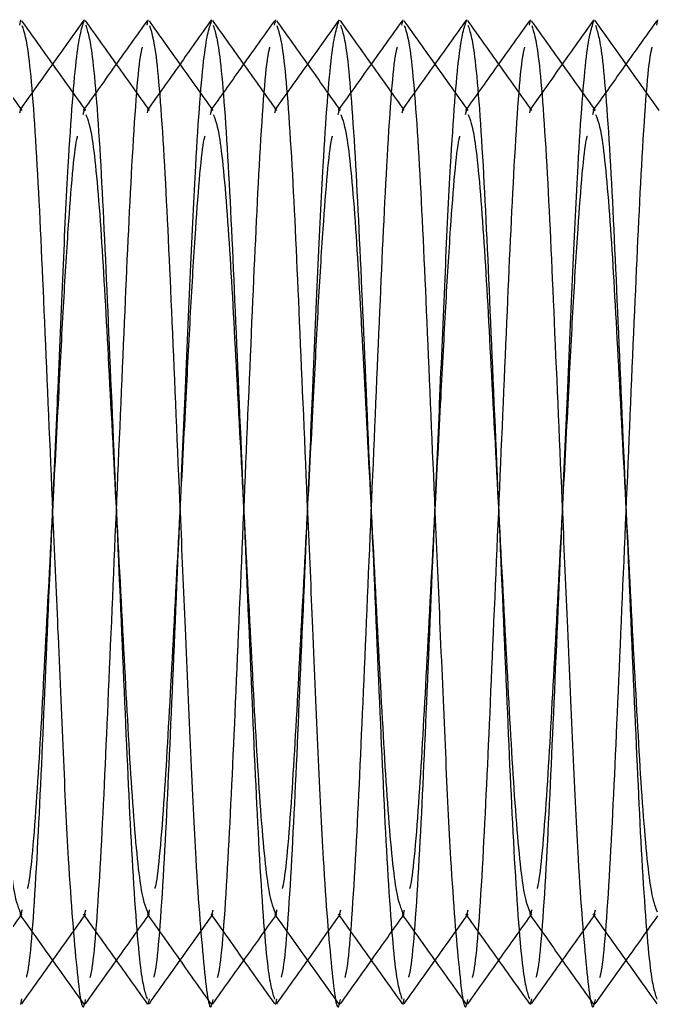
# Model space of a CAD drawing. Header units: metres. Extents: x 0 to 63075, y 0 to 44550.
# Drawn here: x 36181.86 to 36191.86, y 35156.39 to 35171.99 of the extents above; entities that cross this region are included whole.
import ezdxf

# ---------------------------------------------------------------- set-up
doc = ezdxf.new("R2010")
doc.units = ezdxf.units.M
doc.header["$LTSCALE"] = 75
doc.linetypes.add('HIDDEN2', pattern=[4.7625, 3.175, -1.5875])
for name, color, linetype in [('SDM', 7, 'Continuous'), ('SL4', 4, 'Continuous'), ('ST1', 7, 'HIDDEN2')]:
    doc.layers.add(name, color=color, linetype=linetype)

# ---------------------------------------------------------------- blocks, each defined once
blk = doc.blocks.new('A$Ce03ead7b')
at = {"layer": 'SL4'}
for p, q in [((369.551, 1630.993), (369.569, 1631.077)), ((371.551, 1630.993), (371.569, 1631.077)), ((373.551, 1630.993), (373.569, 1631.077)), ((375.551, 1630.993), (375.569, 1631.077)), ((377.551, 1630.993), (377.569, 1631.077)), ((379.551, 1630.993), (379.569, 1631.077))]:
    blk.add_line(p, q, dxfattribs=at)
for points, knots in [([(370.588, 1629.657), (370.421, 1629.892), (370.087, 1630.36), (369.753, 1630.83), (369.586, 1631.064)], [0, 0, 0, 0, 0.49997, 1, 1, 1, 1]), ([(371.552, 1631.065), (371.385, 1630.831), (371.057, 1630.37), (370.729, 1629.91), (370.569, 1629.685)], [0, 0, 0, 0, 0.510193, 1, 1, 1, 1]), ([(372.588, 1629.657), (372.421, 1629.892), (372.087, 1630.36), (371.753, 1630.83), (371.586, 1631.064)], [0, 0, 0, 0, 0.49997, 1, 1, 1, 1]), ([(373.552, 1631.065), (373.385, 1630.831), (373.057, 1630.37), (372.729, 1629.91), (372.569, 1629.685)], [0, 0, 0, 0, 0.510193, 1, 1, 1, 1]), ([(374.588, 1629.657), (374.421, 1629.892), (374.087, 1630.36), (373.753, 1630.83), (373.586, 1631.064)], [0, 0, 0, 0, 0.49997, 1, 1, 1, 1]), ([(375.552, 1631.065), (375.385, 1630.831), (375.057, 1630.37), (374.729, 1629.91), (374.569, 1629.685)], [0, 0, 0, 0, 0.510193, 1, 1, 1, 1]), ([(376.588, 1629.657), (376.421, 1629.892), (376.087, 1630.36), (375.753, 1630.83), (375.586, 1631.064)], [0, 0, 0, 0, 0.49997, 1, 1, 1, 1]), ([(377.552, 1631.065), (377.385, 1630.831), (377.057, 1630.37), (376.729, 1629.91), (376.569, 1629.685)], [0, 0, 0, 0, 0.510193, 1, 1, 1, 1]), ([(378.588, 1629.657), (378.421, 1629.892), (378.087, 1630.36), (377.753, 1630.83), (377.586, 1631.064)], [0, 0, 0, 0, 0.49997, 1, 1, 1, 1]), ([(379.552, 1631.065), (379.385, 1630.831), (379.057, 1630.37), (378.729, 1629.91), (378.569, 1629.685)], [0, 0, 0, 0, 0.510193, 1, 1, 1, 1]), ([(369.587, 1630.989), (369.621, 1630.887), (369.696, 1630.661), (369.825, 1628.939), (369.938, 1626.39), (370.051, 1623.752), (370.152, 1621.425), (370.232, 1619.536), (370.325, 1617.566), (370.448, 1616.096), (370.533, 1615.429), (370.58, 1615.674), (370.586, 1615.704)], [0, 0, 0, 0, 0.1052351, 0.2326582, 0.3550505, 0.4813706, 0.5574277, 0.6444204, 0.7309556, 0.8583788, 0.9825482, 1, 1, 1, 1]), ([(371.587, 1630.989), (371.621, 1630.887), (371.696, 1630.661), (371.825, 1628.939), (371.938, 1626.39), (372.051, 1623.752), (372.152, 1621.425), (372.232, 1619.536), (372.325, 1617.566), (372.448, 1616.096), (372.533, 1615.429), (372.58, 1615.674), (372.586, 1615.704)], [0, 0, 0, 0, 0.1052351, 0.2326582, 0.3550505, 0.4813706, 0.5574277, 0.6444204, 0.7309556, 0.8583788, 0.9825482, 1, 1, 1, 1]), ([(373.587, 1630.989), (373.621, 1630.887), (373.696, 1630.661), (373.825, 1628.939), (373.938, 1626.39), (374.051, 1623.752), (374.152, 1621.425), (374.232, 1619.536), (374.325, 1617.566), (374.448, 1616.096), (374.533, 1615.429), (374.58, 1615.674), (374.586, 1615.704)], [0, 0, 0, 0, 0.105235, 0.232658, 0.35505, 0.481371, 0.557428, 0.64442, 0.730956, 0.858379, 0.982548, 1, 1, 1, 1]), ([(375.587, 1630.989), (375.621, 1630.887), (375.696, 1630.661), (375.825, 1628.939), (375.938, 1626.39), (376.051, 1623.752), (376.152, 1621.425), (376.232, 1619.536), (376.325, 1617.566), (376.448, 1616.096), (376.533, 1615.429), (376.58, 1615.674), (376.586, 1615.704)], [0, 0, 0, 0, 0.1052351, 0.2326582, 0.3550505, 0.4813706, 0.5574277, 0.6444204, 0.7309556, 0.8583788, 0.9825482, 1, 1, 1, 1]), ([(377.587, 1630.989), (377.621, 1630.887), (377.696, 1630.661), (377.825, 1628.939), (377.938, 1626.39), (378.051, 1623.752), (378.152, 1621.425), (378.232, 1619.536), (378.325, 1617.566), (378.448, 1616.096), (378.533, 1615.429), (378.58, 1615.674), (378.586, 1615.704)], [0, 0, 0, 0, 0.105235, 0.232658, 0.35505, 0.481371, 0.557428, 0.64442, 0.730956, 0.858379, 0.982548, 1, 1, 1, 1]), ([(368.589, 1629.592), (368.622, 1629.509), (368.696, 1629.325), (368.825, 1627.922), (368.938, 1625.835), (369.069, 1623.35), (369.199, 1620.865), (369.312, 1618.776), (369.443, 1617.352), (369.52, 1617.166), (369.556, 1617.079)], [0, 0, 0, 0, 0.106972, 0.238781, 0.365377, 0.496042, 0.626708, 0.753304, 0.885113, 1, 1, 1, 1]), ([(370.589, 1629.592), (370.622, 1629.509), (370.696, 1629.325), (370.825, 1627.922), (370.938, 1625.835), (371.069, 1623.35), (371.199, 1620.865), (371.312, 1618.776), (371.443, 1617.352), (371.52, 1617.166), (371.556, 1617.079)], [0, 0, 0, 0, 0.106972, 0.238781, 0.365377, 0.496042, 0.626708, 0.753304, 0.885113, 1, 1, 1, 1]), ([(372.589, 1629.592), (372.622, 1629.509), (372.696, 1629.325), (372.825, 1627.922), (372.938, 1625.835), (373.069, 1623.35), (373.199, 1620.865), (373.312, 1618.776), (373.443, 1617.352), (373.52, 1617.166), (373.556, 1617.079)], [0, 0, 0, 0, 0.106972, 0.238781, 0.365377, 0.496042, 0.626708, 0.753304, 0.885113, 1, 1, 1, 1]), ([(374.589, 1629.592), (374.622, 1629.509), (374.696, 1629.325), (374.825, 1627.922), (374.938, 1625.835), (375.069, 1623.35), (375.199, 1620.865), (375.312, 1618.776), (375.443, 1617.352), (375.52, 1617.166), (375.556, 1617.079)], [0, 0, 0, 0, 0.106972, 0.238781, 0.365377, 0.496042, 0.626708, 0.753304, 0.885113, 1, 1, 1, 1]), ([(376.589, 1629.592), (376.622, 1629.509), (376.696, 1629.325), (376.825, 1627.922), (376.938, 1625.835), (377.069, 1623.35), (377.199, 1620.865), (377.312, 1618.776), (377.443, 1617.352), (377.52, 1617.166), (377.556, 1617.079)], [0, 0, 0, 0, 0.106972, 0.238781, 0.365377, 0.496042, 0.626708, 0.753304, 0.885113, 1, 1, 1, 1]), ([(378.589, 1629.592), (378.622, 1629.509), (378.696, 1629.325), (378.825, 1627.922), (378.938, 1625.835), (379.069, 1623.35), (379.199, 1620.865), (379.312, 1618.776), (379.443, 1617.352), (379.52, 1617.166), (379.556, 1617.079)], [0, 0, 0, 0, 0.106972, 0.238781, 0.365377, 0.496042, 0.626708, 0.753304, 0.885113, 1, 1, 1, 1]), ([(368.584, 1615.634), (368.752, 1615.869), (369.08, 1616.329), (369.408, 1616.79), (369.569, 1617.016)], [0, 0, 0, 0, 0.509687, 1, 1, 1, 1]), ([(369.556, 1617.035), (369.723, 1616.8), (370.057, 1616.331), (370.391, 1615.862), (370.559, 1615.627)], [0, 0, 0, 0, 0.499965, 1, 1, 1, 1]), ([(370.584, 1615.634), (370.752, 1615.869), (371.08, 1616.329), (371.408, 1616.79), (371.569, 1617.016)], [0, 0, 0, 0, 0.509687, 1, 1, 1, 1]), ([(371.556, 1617.035), (371.723, 1616.8), (372.057, 1616.331), (372.391, 1615.862), (372.559, 1615.627)], [0, 0, 0, 0, 0.4999648, 1, 1, 1, 1]), ([(372.584, 1615.634), (372.752, 1615.869), (373.08, 1616.329), (373.408, 1616.79), (373.569, 1617.016)], [0, 0, 0, 0, 0.5096866, 1, 1, 1, 1]), ([(373.556, 1617.035), (373.723, 1616.8), (374.057, 1616.331), (374.391, 1615.862), (374.559, 1615.627)], [0, 0, 0, 0, 0.499965, 1, 1, 1, 1]), ([(374.584, 1615.634), (374.752, 1615.869), (375.08, 1616.329), (375.408, 1616.79), (375.569, 1617.016)], [0, 0, 0, 0, 0.5096866, 1, 1, 1, 1]), ([(375.556, 1617.035), (375.723, 1616.8), (376.057, 1616.331), (376.391, 1615.862), (376.559, 1615.627)], [0, 0, 0, 0, 0.499965, 1, 1, 1, 1]), ([(376.584, 1615.634), (376.752, 1615.869), (377.08, 1616.329), (377.408, 1616.79), (377.569, 1617.016)], [0, 0, 0, 0, 0.509687, 1, 1, 1, 1]), ([(377.556, 1617.035), (377.723, 1616.8), (378.057, 1616.331), (378.391, 1615.862), (378.559, 1615.627)], [0, 0, 0, 0, 0.499965, 1, 1, 1, 1]), ([(378.584, 1615.634), (378.752, 1615.869), (379.08, 1616.329), (379.408, 1616.79), (379.569, 1617.016)], [0, 0, 0, 0, 0.509687, 1, 1, 1, 1])]:
    blk.add_open_spline(points, degree=3, knots=knots, dxfattribs=at)
at = {"layer": 'ST1'}
for p, q in [((369.556, 1629.621), (369.569, 1629.671)), ((370.548, 1629.592), (370.569, 1629.671)), ((370.569, 1629.685), (370.549, 1629.657)), ((371.556, 1629.621), (371.569, 1629.671)), ((372.548, 1629.592), (372.569, 1629.671)), ((372.569, 1629.685), (372.549, 1629.657)), ((373.556, 1629.621), (373.569, 1629.671)), ((374.548, 1629.592), (374.569, 1629.671)), ((374.569, 1629.685), (374.549, 1629.657)), ((375.556, 1629.621), (375.569, 1629.671)), ((376.548, 1629.592), (376.569, 1629.671)), ((376.569, 1629.685), (376.549, 1629.657)), ((377.556, 1629.621), (377.569, 1629.671)), ((378.548, 1629.592), (378.569, 1629.671)), ((378.569, 1629.685), (378.549, 1629.657)), ((369.569, 1617.016), (369.588, 1617.043)), ((370.569, 1617.029), (370.589, 1617.108)), ((371.569, 1617.016), (371.588, 1617.043)), ((372.569, 1617.029), (372.589, 1617.108)), ((373.569, 1617.016), (373.588, 1617.043)), ((374.569, 1617.029), (374.589, 1617.108)), ((375.569, 1617.016), (375.588, 1617.043)), ((376.569, 1617.029), (376.589, 1617.108)), ((377.569, 1617.016), (377.588, 1617.043)), ((378.569, 1617.029), (378.589, 1617.108)), ((369.569, 1615.623), (369.587, 1615.711)), ((371.569, 1615.623), (371.587, 1615.711)), ((373.569, 1615.623), (373.587, 1615.711)), ((375.569, 1615.623), (375.587, 1615.711)), ((377.569, 1615.623), (377.587, 1615.711))]:
    blk.add_line(p, q, dxfattribs=at)
for points, knots in [([(369.588, 1629.657), (369.421, 1629.892), (369.086, 1630.362), (368.752, 1630.831), (368.584, 1631.066)], [0, 0, 0, 0, 0.499937, 1, 1, 1, 1]), ([(370.559, 1631.073), (370.391, 1630.838), (370.057, 1630.369), (369.723, 1629.9), (369.556, 1629.665)], [0, 0, 0, 0, 0.5000352, 1, 1, 1, 1]), ([(369.659, 1616.054), (369.67, 1616.095), (369.722, 1616.3), (369.826, 1617.797), (369.938, 1620.3), (370.051, 1622.95), (370.152, 1625.274), (370.232, 1627.169), (370.325, 1629.111), (370.448, 1630.732), (370.529, 1630.963), (370.569, 1631.077)], [0, 0, 0, 0, 0.035067, 0.175217, 0.309833, 0.448769, 0.532422, 0.628103, 0.72328, 0.863429, 1, 1, 1, 1]), ([(371.588, 1629.657), (371.421, 1629.892), (371.086, 1630.362), (370.752, 1630.831), (370.584, 1631.066)], [0, 0, 0, 0, 0.499937, 1, 1, 1, 1]), ([(372.559, 1631.073), (372.391, 1630.838), (372.057, 1630.369), (371.723, 1629.9), (371.556, 1629.665)], [0, 0, 0, 0, 0.500035, 1, 1, 1, 1]), ([(371.659, 1616.054), (371.67, 1616.095), (371.722, 1616.3), (371.826, 1617.797), (371.938, 1620.3), (372.051, 1622.95), (372.152, 1625.274), (372.232, 1627.169), (372.325, 1629.111), (372.448, 1630.732), (372.529, 1630.963), (372.569, 1631.077)], [0, 0, 0, 0, 0.035067, 0.175217, 0.309833, 0.448769, 0.532422, 0.628103, 0.72328, 0.863429, 1, 1, 1, 1]), ([(373.588, 1629.657), (373.421, 1629.892), (373.086, 1630.362), (372.752, 1630.831), (372.584, 1631.066)], [0, 0, 0, 0, 0.499937, 1, 1, 1, 1]), ([(374.559, 1631.073), (374.391, 1630.838), (374.057, 1630.369), (373.723, 1629.9), (373.556, 1629.665)], [0, 0, 0, 0, 0.500035, 1, 1, 1, 1]), ([(373.659, 1616.054), (373.67, 1616.095), (373.722, 1616.3), (373.826, 1617.797), (373.938, 1620.3), (374.051, 1622.95), (374.152, 1625.274), (374.232, 1627.169), (374.325, 1629.111), (374.448, 1630.732), (374.529, 1630.963), (374.569, 1631.077)], [0, 0, 0, 0, 0.035067, 0.175217, 0.309833, 0.448769, 0.532422, 0.628103, 0.72328, 0.863429, 1, 1, 1, 1]), ([(375.588, 1629.657), (375.421, 1629.892), (375.086, 1630.362), (374.752, 1630.831), (374.584, 1631.066)], [0, 0, 0, 0, 0.499937, 1, 1, 1, 1]), ([(376.559, 1631.073), (376.391, 1630.838), (376.057, 1630.369), (375.723, 1629.9), (375.556, 1629.665)], [0, 0, 0, 0, 0.5000352, 1, 1, 1, 1]), ([(375.659, 1616.054), (375.67, 1616.095), (375.722, 1616.3), (375.826, 1617.797), (375.938, 1620.3), (376.051, 1622.95), (376.152, 1625.274), (376.232, 1627.169), (376.325, 1629.111), (376.448, 1630.732), (376.529, 1630.963), (376.569, 1631.077)], [0, 0, 0, 0, 0.035067, 0.175217, 0.309833, 0.448769, 0.532422, 0.628103, 0.72328, 0.863429, 1, 1, 1, 1]), ([(377.588, 1629.657), (377.421, 1629.892), (377.086, 1630.362), (376.752, 1630.831), (376.584, 1631.066)], [0, 0, 0, 0, 0.499937, 1, 1, 1, 1]), ([(378.559, 1631.073), (378.391, 1630.838), (378.057, 1630.369), (377.723, 1629.9), (377.556, 1629.665)], [0, 0, 0, 0, 0.5000352, 1, 1, 1, 1]), ([(377.659, 1616.054), (377.67, 1616.095), (377.722, 1616.3), (377.826, 1617.797), (377.938, 1620.3), (378.051, 1622.95), (378.152, 1625.274), (378.232, 1627.169), (378.325, 1629.111), (378.448, 1630.732), (378.529, 1630.963), (378.569, 1631.077)], [0, 0, 0, 0, 0.0350675, 0.1752166, 0.3098326, 0.4487685, 0.5324217, 0.6281026, 0.7232803, 0.8634294, 1, 1, 1, 1]), ([(379.588, 1629.657), (379.421, 1629.892), (379.086, 1630.362), (378.752, 1630.831), (378.584, 1631.066)], [0, 0, 0, 0, 0.499937, 1, 1, 1, 1]), ([(370.586, 1630.996), (370.62, 1630.893), (370.695, 1630.666), (370.825, 1628.94), (370.938, 1626.388), (371.069, 1623.35), (371.199, 1620.312), (371.312, 1617.761), (371.442, 1616.036), (371.517, 1615.81), (371.551, 1615.707)], [0, 0, 0, 0, 0.110571, 0.242596, 0.369408, 0.50029, 0.631172, 0.757984, 0.890008, 1, 1, 1, 1]), ([(372.586, 1630.996), (372.62, 1630.893), (372.695, 1630.666), (372.825, 1628.94), (372.938, 1626.388), (373.069, 1623.35), (373.199, 1620.312), (373.312, 1617.761), (373.442, 1616.036), (373.517, 1615.81), (373.551, 1615.707)], [0, 0, 0, 0, 0.110571, 0.242596, 0.369408, 0.50029, 0.631172, 0.757984, 0.890008, 1, 1, 1, 1]), ([(374.586, 1630.996), (374.62, 1630.893), (374.695, 1630.666), (374.825, 1628.94), (374.938, 1626.388), (375.069, 1623.35), (375.199, 1620.312), (375.312, 1617.761), (375.442, 1616.036), (375.517, 1615.81), (375.551, 1615.707)], [0, 0, 0, 0, 0.110571, 0.242596, 0.369408, 0.50029, 0.631172, 0.757984, 0.890008, 1, 1, 1, 1]), ([(376.586, 1630.996), (376.62, 1630.893), (376.695, 1630.666), (376.825, 1628.94), (376.938, 1626.388), (377.069, 1623.35), (377.199, 1620.312), (377.312, 1617.761), (377.442, 1616.036), (377.517, 1615.81), (377.551, 1615.707)], [0, 0, 0, 0, 0.110571, 0.242596, 0.369408, 0.50029, 0.631172, 0.757984, 0.890008, 1, 1, 1, 1]), ([(378.586, 1630.996), (378.62, 1630.893), (378.695, 1630.666), (378.825, 1628.94), (378.938, 1626.388), (379.069, 1623.35), (379.199, 1620.312), (379.312, 1617.761), (379.442, 1616.036), (379.517, 1615.81), (379.551, 1615.707)], [0, 0, 0, 0, 0.110571, 0.242596, 0.369408, 0.50029, 0.631172, 0.757984, 0.890008, 1, 1, 1, 1]), ([(370.658, 1616.047), (370.669, 1616.089), (370.721, 1616.295), (370.826, 1617.795), (370.938, 1620.303), (371.069, 1623.35), (371.199, 1626.397), (371.311, 1628.904), (371.416, 1630.403), (371.468, 1630.609), (371.479, 1630.651)], [0, 0, 0, 0, 0.040767, 0.196457, 0.346, 0.500342, 0.654684, 0.804227, 0.959916, 1, 1, 1, 1]), ([(372.658, 1616.047), (372.669, 1616.089), (372.721, 1616.295), (372.826, 1617.795), (372.938, 1620.303), (373.069, 1623.35), (373.199, 1626.397), (373.311, 1628.904), (373.416, 1630.403), (373.468, 1630.609), (373.479, 1630.651)], [0, 0, 0, 0, 0.040767, 0.196457, 0.346, 0.500342, 0.654684, 0.804227, 0.959916, 1, 1, 1, 1]), ([(374.658, 1616.047), (374.669, 1616.089), (374.721, 1616.295), (374.826, 1617.795), (374.938, 1620.303), (375.069, 1623.35), (375.199, 1626.397), (375.311, 1628.904), (375.416, 1630.403), (375.468, 1630.609), (375.479, 1630.651)], [0, 0, 0, 0, 0.040767, 0.196457, 0.346, 0.500342, 0.654684, 0.804227, 0.959916, 1, 1, 1, 1]), ([(376.658, 1616.047), (376.669, 1616.089), (376.721, 1616.295), (376.826, 1617.795), (376.938, 1620.303), (377.069, 1623.35), (377.199, 1626.397), (377.311, 1628.904), (377.416, 1630.403), (377.468, 1630.609), (377.479, 1630.651)], [0, 0, 0, 0, 0.040767, 0.196457, 0.346, 0.500342, 0.654684, 0.804227, 0.959916, 1, 1, 1, 1]), ([(378.658, 1616.047), (378.669, 1616.089), (378.721, 1616.295), (378.826, 1617.795), (378.938, 1620.303), (379.069, 1623.35), (379.199, 1626.397), (379.311, 1628.904), (379.416, 1630.403), (379.468, 1630.609), (379.479, 1630.651)], [0, 0, 0, 0, 0.040767, 0.196457, 0.346, 0.500342, 0.654684, 0.804227, 0.959916, 1, 1, 1, 1]), ([(369.676, 1617.446), (369.681, 1617.463), (369.727, 1617.628), (369.826, 1618.819), (369.938, 1620.852), (370.057, 1623.13), (370.161, 1625.081), (370.238, 1626.611), (370.328, 1628.063), (370.41, 1629.072), (370.456, 1629.236), (370.461, 1629.253)], [0, 0, 0, 0, 0.019148, 0.181961, 0.338335, 0.499736, 0.617516, 0.717853, 0.818619, 0.981432, 1, 1, 1, 1]), ([(371.676, 1617.446), (371.681, 1617.463), (371.727, 1617.628), (371.826, 1618.819), (371.938, 1620.852), (372.057, 1623.13), (372.161, 1625.081), (372.238, 1626.611), (372.328, 1628.063), (372.41, 1629.072), (372.456, 1629.236), (372.461, 1629.253)], [0, 0, 0, 0, 0.019148, 0.181961, 0.338335, 0.499736, 0.617516, 0.717853, 0.818619, 0.981432, 1, 1, 1, 1]), ([(373.676, 1617.446), (373.681, 1617.463), (373.727, 1617.628), (373.826, 1618.819), (373.938, 1620.852), (374.057, 1623.13), (374.161, 1625.081), (374.238, 1626.611), (374.328, 1628.063), (374.41, 1629.072), (374.456, 1629.236), (374.461, 1629.253)], [0, 0, 0, 0, 0.0191483, 0.1819613, 0.3383353, 0.4997364, 0.6175161, 0.7178528, 0.8186194, 0.9814324, 1, 1, 1, 1]), ([(375.676, 1617.446), (375.681, 1617.463), (375.727, 1617.628), (375.826, 1618.819), (375.938, 1620.852), (376.057, 1623.13), (376.161, 1625.081), (376.238, 1626.611), (376.328, 1628.063), (376.41, 1629.072), (376.456, 1629.236), (376.461, 1629.253)], [0, 0, 0, 0, 0.019148, 0.181961, 0.338335, 0.499736, 0.617516, 0.717853, 0.818619, 0.981432, 1, 1, 1, 1]), ([(377.676, 1617.446), (377.681, 1617.463), (377.727, 1617.628), (377.826, 1618.819), (377.938, 1620.852), (378.057, 1623.13), (378.161, 1625.081), (378.238, 1626.611), (378.328, 1628.063), (378.41, 1629.072), (378.456, 1629.236), (378.461, 1629.253)], [0, 0, 0, 0, 0.0191483, 0.1819613, 0.3383353, 0.4997364, 0.6175161, 0.7178528, 0.8186194, 0.9814324, 1, 1, 1, 1]), ([(369.556, 1617.079), (369.56, 1617.055), (369.571, 1616.996), (369.582, 1617.065), (369.589, 1617.107)], [0, 0, 0, 0, 0.390533, 1, 1, 1, 1]), ([(369.586, 1615.636), (369.753, 1615.87), (370.087, 1616.34), (370.421, 1616.808), (370.588, 1617.043)], [0, 0, 0, 0, 0.50003, 1, 1, 1, 1]), ([(370.549, 1617.043), (370.716, 1616.808), (371.051, 1616.339), (371.385, 1615.869), (371.552, 1615.635)], [0, 0, 0, 0, 0.49994, 1, 1, 1, 1]), ([(371.556, 1617.079), (371.56, 1617.055), (371.571, 1616.996), (371.582, 1617.065), (371.589, 1617.107)], [0, 0, 0, 0, 0.390533, 1, 1, 1, 1]), ([(371.586, 1615.636), (371.753, 1615.87), (372.087, 1616.34), (372.421, 1616.808), (372.588, 1617.043)], [0, 0, 0, 0, 0.50003, 1, 1, 1, 1]), ([(372.549, 1617.043), (372.716, 1616.808), (373.051, 1616.339), (373.385, 1615.869), (373.552, 1615.635)], [0, 0, 0, 0, 0.49994, 1, 1, 1, 1]), ([(373.556, 1617.079), (373.56, 1617.055), (373.571, 1616.996), (373.582, 1617.065), (373.589, 1617.107)], [0, 0, 0, 0, 0.390533, 1, 1, 1, 1]), ([(373.586, 1615.636), (373.753, 1615.87), (374.087, 1616.34), (374.421, 1616.808), (374.588, 1617.043)], [0, 0, 0, 0, 0.50003, 1, 1, 1, 1]), ([(374.549, 1617.043), (374.716, 1616.808), (375.051, 1616.339), (375.385, 1615.869), (375.552, 1615.635)], [0, 0, 0, 0, 0.4999404, 1, 1, 1, 1]), ([(375.556, 1617.079), (375.56, 1617.055), (375.571, 1616.996), (375.582, 1617.065), (375.589, 1617.107)], [0, 0, 0, 0, 0.390533, 1, 1, 1, 1]), ([(375.586, 1615.636), (375.753, 1615.87), (376.087, 1616.34), (376.421, 1616.808), (376.588, 1617.043)], [0, 0, 0, 0, 0.50003, 1, 1, 1, 1]), ([(376.549, 1617.043), (376.716, 1616.808), (377.051, 1616.339), (377.385, 1615.869), (377.552, 1615.635)], [0, 0, 0, 0, 0.4999404, 1, 1, 1, 1]), ([(377.556, 1617.079), (377.56, 1617.055), (377.571, 1616.996), (377.582, 1617.065), (377.589, 1617.107)], [0, 0, 0, 0, 0.390533, 1, 1, 1, 1]), ([(377.586, 1615.636), (377.753, 1615.87), (378.087, 1616.34), (378.421, 1616.808), (378.588, 1617.043)], [0, 0, 0, 0, 0.50003, 1, 1, 1, 1]), ([(378.549, 1617.043), (378.716, 1616.808), (379.051, 1616.339), (379.385, 1615.869), (379.552, 1615.635)], [0, 0, 0, 0, 0.49994, 1, 1, 1, 1])]:
    blk.add_open_spline(points, degree=3, knots=knots, dxfattribs=at)

msp = doc.modelspace()

# ---------------------------------------------------------------- block references
at = {"layer": 'SDM'}
msp.add_blockref('A$Ce03ead7b', (35812.302, 33540.915), dxfattribs=at)

doc.saveas('drawing.dxf')
